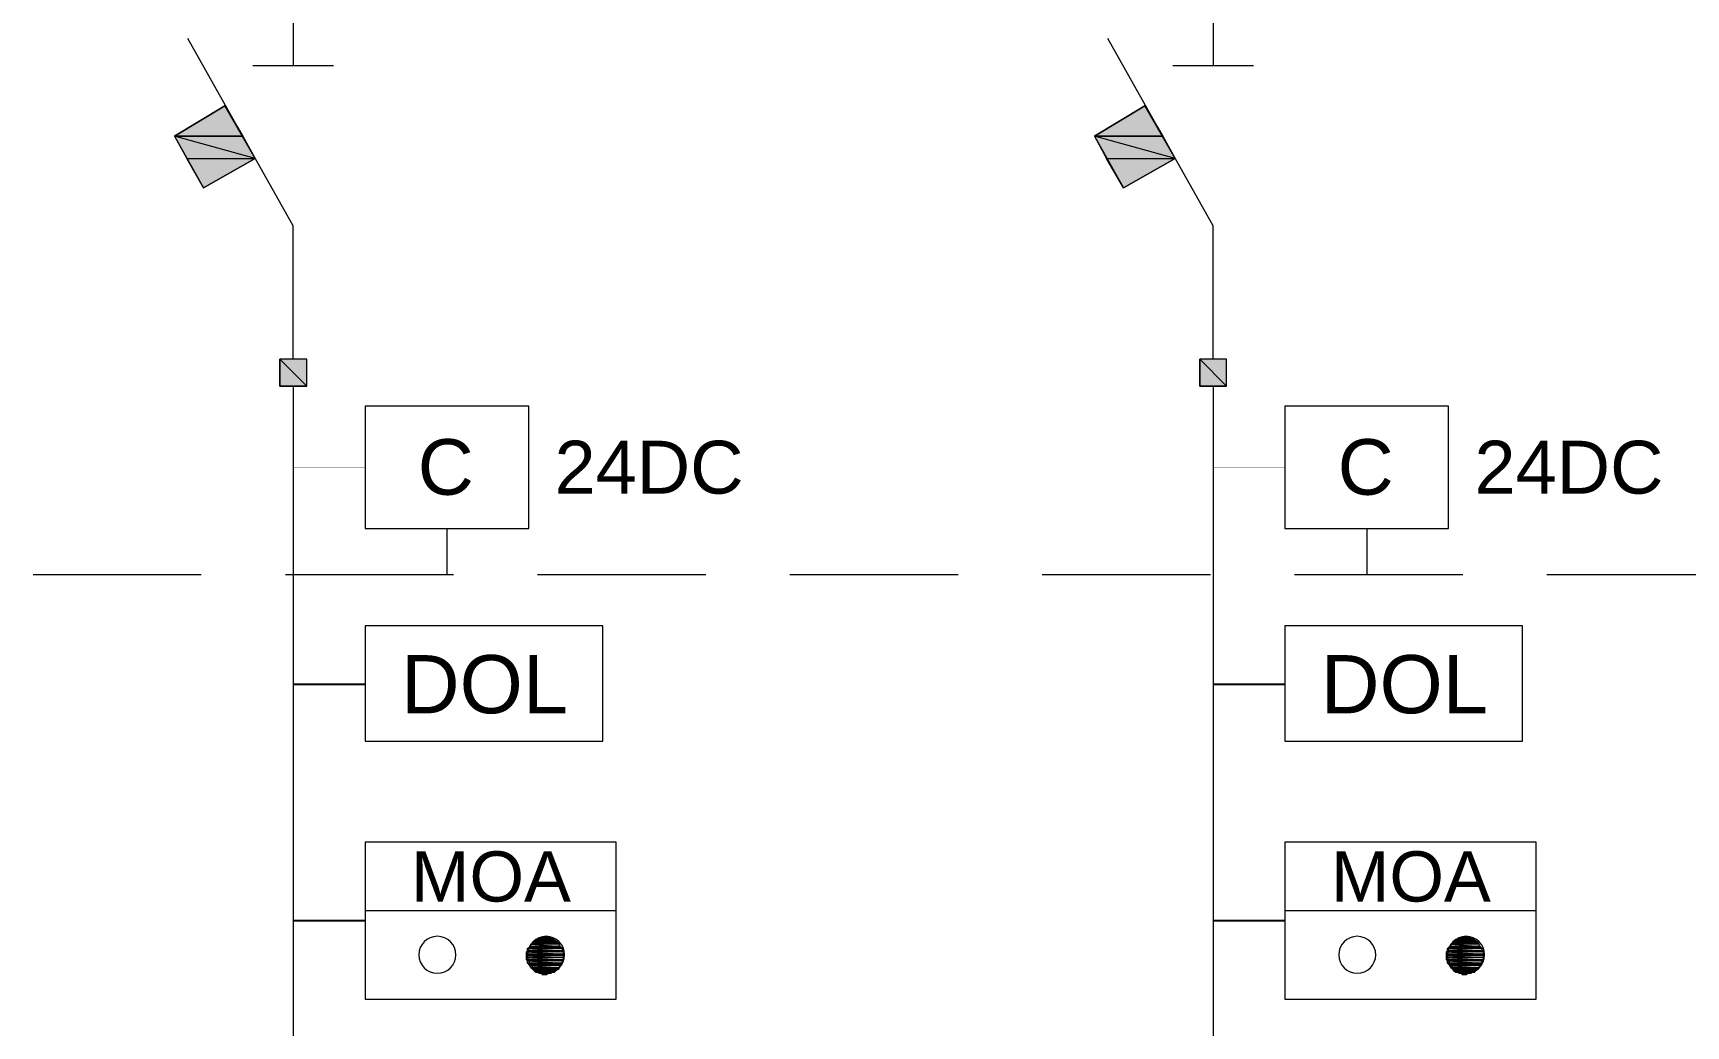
# Model space of a CAD drawing. Header units: millimetres. Extents: x -33055 to 42243, y -56860 to 24450.
# Drawn here: x -19522 to -13282, y 8545 to 12296 of the extents above; entities that cross this region are included whole.
import ezdxf

# ---------------------------------------------------------------- set-up
doc = ezdxf.new("R2010")
doc.units = ezdxf.units.MM
for name, color, linetype in [('E-CTRL', 7, 'Continuous'), ('E-LEADER', 7, 'Continuous'), ('E-SLD', 7, 'Continuous'), ('E-TEXT', 7, 'Continuous')]:
    doc.layers.add(name, color=color, linetype=linetype)
doc.styles.add('ARIAL', font='arial.ttf')

msp = doc.modelspace()

# ---------------------------------------------------------------- hatches: boundary and pattern name
at = {"layer": 'E-SLD'}
h = msp.add_hatch(color=7, dxfattribs=at)
h.dxf.hatch_style = 1
h.paths.add_polyline_path([(-18797.8, 12020.6), (-18730.1, 11906.3), (-18988.3, 11906.3), (-18797.8, 12020.6)])
h = msp.add_hatch(color=7, dxfattribs=at)
h.dxf.hatch_style = 1
h.paths.add_polyline_path([(-15324.7, 12020.6), (-15257, 11906.3), (-15515.2, 11906.3), (-15324.7, 12020.6)])
h = msp.add_hatch(color=7, dxfattribs=at)
h.dxf.hatch_style = 1
h.paths.add_polyline_path([(-18988.3, 11906.3), (-18941.8, 11821.7), (-18683.5, 11821.7), (-18988.3, 11906.3)])
h.paths.add_polyline_path([(-18941.8, 11821.7), (-18683.5, 11821.7), (-18878.3, 11711.6), (-18941.8, 11821.7)])
h = msp.add_hatch(color=7, dxfattribs=at)
h.dxf.hatch_style = 1
h.paths.add_polyline_path([(-18988.3, 11906.3), (-18730.1, 11906.3), (-18683.5, 11821.7), (-18988.3, 11906.3)])
h = msp.add_hatch(color=7, dxfattribs=at)
h.dxf.hatch_style = 1
h.paths.add_polyline_path([(-15515.2, 11906.3), (-15468.7, 11821.7), (-15210.4, 11821.7), (-15515.2, 11906.3)])
h.paths.add_polyline_path([(-15468.7, 11821.7), (-15210.4, 11821.7), (-15405.2, 11711.6), (-15468.7, 11821.7)])
h = msp.add_hatch(color=7, dxfattribs=at)
h.dxf.hatch_style = 1
h.paths.add_polyline_path([(-15515.2, 11906.3), (-15257, 11906.3), (-15210.4, 11821.7), (-15515.2, 11906.3)])
h = msp.add_hatch(color=7, dxfattribs=at)
h.dxf.hatch_style = 1
h.paths.add_polyline_path([(-18488.8, 11063.9), (-18590.4, 11063.9), (-18488.8, 10962.3), (-18488.8, 11063.9)])
h.paths.add_polyline_path([(-18590.4, 11063.9), (-18488.8, 10962.3), (-18590.4, 10962.3), (-18590.4, 11063.9)])
h = msp.add_hatch(color=7, dxfattribs=at)
h.dxf.hatch_style = 1
h.paths.add_polyline_path([(-15015.7, 11063.9), (-15117.3, 11063.9), (-15015.7, 10962.3), (-15015.7, 11063.9)])
h.paths.add_polyline_path([(-15117.3, 11063.9), (-15015.7, 10962.3), (-15117.3, 10962.3), (-15117.3, 11063.9)])
h = msp.add_hatch(color=7, dxfattribs=at)
h.dxf.hatch_style = 1
h.paths.add_polyline_path([(-17544.8, 8862.6), (-17633.7, 8862.6), (-17536.3, 8858.3), (-17544.8, 8862.6)])
h.paths.add_polyline_path([(-17633.7, 8862.6), (-17536.3, 8858.3), (-17637.9, 8858.3), (-17633.7, 8862.6)])
h = msp.add_hatch(color=7, dxfattribs=at)
h.dxf.hatch_style = 1
h.paths.add_polyline_path([(-17549, 8866.8), (-17629.4, 8866.8), (-17544.8, 8862.6), (-17549, 8866.8)])
h.paths.add_polyline_path([(-17629.4, 8866.8), (-17544.8, 8862.6), (-17633.7, 8862.6), (-17629.4, 8866.8)])
h = msp.add_hatch(color=7, dxfattribs=at)
h.dxf.hatch_style = 1
h.paths.add_polyline_path([(-17553.2, 8871), (-17625.2, 8871), (-17549, 8866.8), (-17553.2, 8871)])
h.paths.add_polyline_path([(-17625.2, 8871), (-17549, 8866.8), (-17629.4, 8866.8), (-17625.2, 8871)])
h = msp.add_hatch(color=7, dxfattribs=at)
h.dxf.hatch_style = 1
h.paths.add_polyline_path([(-17561.7, 8875.3), (-17616.7, 8875.3), (-17553.2, 8871), (-17561.7, 8875.3)])
h.paths.add_polyline_path([(-17616.7, 8875.3), (-17553.2, 8871), (-17625.2, 8871), (-17616.7, 8875.3)])
h = msp.add_hatch(color=7, dxfattribs=at)
h.dxf.hatch_style = 1
h.paths.add_polyline_path([(-17565.9, 8875.3), (-17612.5, 8875.3), (-17561.7, 8875.3), (-17565.9, 8875.3)])
h.paths.add_polyline_path([(-17612.5, 8875.3), (-17561.7, 8875.3), (-17616.7, 8875.3), (-17612.5, 8875.3)])
h = msp.add_hatch(color=7, dxfattribs=at)
h.dxf.hatch_style = 1
h.paths.add_polyline_path([(-17574.4, 8879.5), (-17604, 8879.5), (-17565.9, 8875.3), (-17574.4, 8879.5)])
h.paths.add_polyline_path([(-17604, 8879.5), (-17565.9, 8875.3), (-17612.5, 8875.3), (-17604, 8879.5)])
h = msp.add_hatch(color=7, dxfattribs=at)
h.dxf.hatch_style = 1
h.paths.add_polyline_path([(-17582.9, 8879.5), (-17599.8, 8879.5), (-17574.4, 8879.5), (-17582.9, 8879.5)])
h.paths.add_polyline_path([(-17599.8, 8879.5), (-17574.4, 8879.5), (-17604, 8879.5), (-17599.8, 8879.5)])
h = msp.add_hatch(color=7, dxfattribs=at)
h.dxf.hatch_style = 1
h.paths.add_polyline_path([(-17587.1, 8879.5), (-17582.9, 8879.5), (-17599.8, 8879.5), (-17587.1, 8879.5)])
h = msp.add_hatch(color=7, dxfattribs=at)
h.dxf.hatch_style = 1
h.paths.add_polyline_path([(-14071.7, 8862.6), (-14160.6, 8862.6), (-14063.2, 8858.3), (-14071.7, 8862.6)])
h.paths.add_polyline_path([(-14160.6, 8862.6), (-14063.2, 8858.3), (-14164.8, 8858.3), (-14160.6, 8862.6)])
h = msp.add_hatch(color=7, dxfattribs=at)
h.dxf.hatch_style = 1
h.paths.add_polyline_path([(-14075.9, 8866.8), (-14156.3, 8866.8), (-14071.7, 8862.6), (-14075.9, 8866.8)])
h.paths.add_polyline_path([(-14156.3, 8866.8), (-14071.7, 8862.6), (-14160.6, 8862.6), (-14156.3, 8866.8)])
h = msp.add_hatch(color=7, dxfattribs=at)
h.dxf.hatch_style = 1
h.paths.add_polyline_path([(-14080.1, 8871), (-14152.1, 8871), (-14075.9, 8866.8), (-14080.1, 8871)])
h.paths.add_polyline_path([(-14152.1, 8871), (-14075.9, 8866.8), (-14156.3, 8866.8), (-14152.1, 8871)])
h = msp.add_hatch(color=7, dxfattribs=at)
h.dxf.hatch_style = 1
h.paths.add_polyline_path([(-14088.6, 8875.3), (-14143.6, 8875.3), (-14080.1, 8871), (-14088.6, 8875.3)])
h.paths.add_polyline_path([(-14143.6, 8875.3), (-14080.1, 8871), (-14152.1, 8871), (-14143.6, 8875.3)])
h = msp.add_hatch(color=7, dxfattribs=at)
h.dxf.hatch_style = 1
h.paths.add_polyline_path([(-14092.8, 8875.3), (-14139.4, 8875.3), (-14088.6, 8875.3), (-14092.8, 8875.3)])
h.paths.add_polyline_path([(-14139.4, 8875.3), (-14088.6, 8875.3), (-14143.6, 8875.3), (-14139.4, 8875.3)])
h = msp.add_hatch(color=7, dxfattribs=at)
h.dxf.hatch_style = 1
h.paths.add_polyline_path([(-14101.3, 8879.5), (-14130.9, 8879.5), (-14092.8, 8875.3), (-14101.3, 8879.5)])
h.paths.add_polyline_path([(-14130.9, 8879.5), (-14092.8, 8875.3), (-14139.4, 8875.3), (-14130.9, 8879.5)])
h = msp.add_hatch(color=7, dxfattribs=at)
h.dxf.hatch_style = 1
h.paths.add_polyline_path([(-14109.8, 8879.5), (-14126.7, 8879.5), (-14101.3, 8879.5), (-14109.8, 8879.5)])
h.paths.add_polyline_path([(-14126.7, 8879.5), (-14101.3, 8879.5), (-14130.9, 8879.5), (-14126.7, 8879.5)])
h = msp.add_hatch(color=7, dxfattribs=at)
h.dxf.hatch_style = 1
h.paths.add_polyline_path([(-14114, 8879.5), (-14109.8, 8879.5), (-14126.7, 8879.5), (-14114, 8879.5)])
h = msp.add_hatch(color=7, dxfattribs=at)
h.dxf.hatch_style = 1
h.paths.add_polyline_path([(-17523.6, 8828.7), (-17654.8, 8828.7), (-17519.4, 8824.5), (-17523.6, 8828.7)])
h.paths.add_polyline_path([(-17654.8, 8828.7), (-17519.4, 8824.5), (-17659.1, 8824.5), (-17654.8, 8828.7)])
h = msp.add_hatch(color=7, dxfattribs=at)
h.dxf.hatch_style = 1
h.paths.add_polyline_path([(-17519.4, 8824.5), (-17659.1, 8824.5), (-17519.4, 8816), (-17519.4, 8824.5)])
h.paths.add_polyline_path([(-17659.1, 8824.5), (-17519.4, 8816), (-17659.1, 8816), (-17659.1, 8824.5)])
h = msp.add_hatch(color=7, dxfattribs=at)
h.dxf.hatch_style = 1
h.paths.add_polyline_path([(-17519.4, 8816), (-17659.1, 8816), (-17519.4, 8811.8), (-17519.4, 8816)])
h.paths.add_polyline_path([(-17659.1, 8816), (-17519.4, 8811.8), (-17659.1, 8811.8), (-17659.1, 8816)])
h = msp.add_hatch(color=7, dxfattribs=at)
h.dxf.hatch_style = 1
h.paths.add_polyline_path([(-17519.4, 8811.8), (-17659.1, 8811.8), (-17519.4, 8803.3), (-17519.4, 8811.8)])
h.paths.add_polyline_path([(-17659.1, 8811.8), (-17519.4, 8803.3), (-17659.1, 8803.3), (-17659.1, 8811.8)])
h = msp.add_hatch(color=7, dxfattribs=at)
h.dxf.hatch_style = 1
h.paths.add_polyline_path([(-17519.4, 8803.3), (-17659.1, 8803.3), (-17519.4, 8794.8), (-17519.4, 8803.3)])
h.paths.add_polyline_path([(-17659.1, 8803.3), (-17519.4, 8794.8), (-17659.1, 8794.8), (-17659.1, 8803.3)])
h = msp.add_hatch(color=7, dxfattribs=at)
h.dxf.hatch_style = 1
h.paths.add_polyline_path([(-17527.8, 8841.4), (-17650.6, 8841.4), (-17523.6, 8837.2), (-17527.8, 8841.4)])
h.paths.add_polyline_path([(-17650.6, 8841.4), (-17523.6, 8837.2), (-17654.8, 8837.2), (-17650.6, 8841.4)])
h = msp.add_hatch(color=7, dxfattribs=at)
h.dxf.hatch_style = 1
h.paths.add_polyline_path([(-17523.6, 8837.2), (-17654.8, 8837.2), (-17523.6, 8828.7), (-17523.6, 8837.2)])
h.paths.add_polyline_path([(-17654.8, 8837.2), (-17523.6, 8828.7), (-17654.8, 8828.7), (-17654.8, 8837.2)])
h = msp.add_hatch(color=7, dxfattribs=at)
h.dxf.hatch_style = 1
h.paths.add_polyline_path([(-17532.1, 8845.6), (-17646.4, 8845.6), (-17527.8, 8841.4), (-17532.1, 8845.6)])
h.paths.add_polyline_path([(-17646.4, 8845.6), (-17527.8, 8841.4), (-17650.6, 8841.4), (-17646.4, 8845.6)])
h = msp.add_hatch(color=7, dxfattribs=at)
h.dxf.hatch_style = 1
h.paths.add_polyline_path([(-17536.3, 8854.1), (-17642.1, 8854.1), (-17532.1, 8845.6), (-17536.3, 8854.1)])
h.paths.add_polyline_path([(-17642.1, 8854.1), (-17532.1, 8845.6), (-17646.4, 8845.6), (-17642.1, 8854.1)])
h = msp.add_hatch(color=7, dxfattribs=at)
h.dxf.hatch_style = 1
h.paths.add_polyline_path([(-17536.3, 8858.3), (-17637.9, 8858.3), (-17536.3, 8854.1), (-17536.3, 8858.3)])
h.paths.add_polyline_path([(-17637.9, 8858.3), (-17536.3, 8854.1), (-17642.1, 8854.1), (-17637.9, 8858.3)])
h = msp.add_hatch(color=7, dxfattribs=at)
h.dxf.hatch_style = 1
h.paths.add_polyline_path([(-14050.5, 8828.7), (-14181.7, 8828.7), (-14046.3, 8824.5), (-14050.5, 8828.7)])
h.paths.add_polyline_path([(-14181.7, 8828.7), (-14046.3, 8824.5), (-14186, 8824.5), (-14181.7, 8828.7)])
h = msp.add_hatch(color=7, dxfattribs=at)
h.dxf.hatch_style = 1
h.paths.add_polyline_path([(-14046.3, 8824.5), (-14186, 8824.5), (-14046.3, 8816), (-14046.3, 8824.5)])
h.paths.add_polyline_path([(-14186, 8824.5), (-14046.3, 8816), (-14186, 8816), (-14186, 8824.5)])
h = msp.add_hatch(color=7, dxfattribs=at)
h.dxf.hatch_style = 1
h.paths.add_polyline_path([(-14046.3, 8816), (-14186, 8816), (-14046.3, 8811.8), (-14046.3, 8816)])
h.paths.add_polyline_path([(-14186, 8816), (-14046.3, 8811.8), (-14186, 8811.8), (-14186, 8816)])
h = msp.add_hatch(color=7, dxfattribs=at)
h.dxf.hatch_style = 1
h.paths.add_polyline_path([(-14046.3, 8811.8), (-14186, 8811.8), (-14046.3, 8803.3), (-14046.3, 8811.8)])
h.paths.add_polyline_path([(-14186, 8811.8), (-14046.3, 8803.3), (-14186, 8803.3), (-14186, 8811.8)])
h = msp.add_hatch(color=7, dxfattribs=at)
h.dxf.hatch_style = 1
h.paths.add_polyline_path([(-14046.3, 8803.3), (-14186, 8803.3), (-14046.3, 8794.8), (-14046.3, 8803.3)])
h.paths.add_polyline_path([(-14186, 8803.3), (-14046.3, 8794.8), (-14186, 8794.8), (-14186, 8803.3)])
h = msp.add_hatch(color=7, dxfattribs=at)
h.dxf.hatch_style = 1
h.paths.add_polyline_path([(-14054.7, 8841.4), (-14177.5, 8841.4), (-14050.5, 8837.2), (-14054.7, 8841.4)])
h.paths.add_polyline_path([(-14177.5, 8841.4), (-14050.5, 8837.2), (-14181.7, 8837.2), (-14177.5, 8841.4)])
h = msp.add_hatch(color=7, dxfattribs=at)
h.dxf.hatch_style = 1
h.paths.add_polyline_path([(-14050.5, 8837.2), (-14181.7, 8837.2), (-14050.5, 8828.7), (-14050.5, 8837.2)])
h.paths.add_polyline_path([(-14181.7, 8837.2), (-14050.5, 8828.7), (-14181.7, 8828.7), (-14181.7, 8837.2)])
h = msp.add_hatch(color=7, dxfattribs=at)
h.dxf.hatch_style = 1
h.paths.add_polyline_path([(-14059, 8845.6), (-14173.3, 8845.6), (-14054.7, 8841.4), (-14059, 8845.6)])
h.paths.add_polyline_path([(-14173.3, 8845.6), (-14054.7, 8841.4), (-14177.5, 8841.4), (-14173.3, 8845.6)])
h = msp.add_hatch(color=7, dxfattribs=at)
h.dxf.hatch_style = 1
h.paths.add_polyline_path([(-14063.2, 8854.1), (-14169, 8854.1), (-14059, 8845.6), (-14063.2, 8854.1)])
h.paths.add_polyline_path([(-14169, 8854.1), (-14059, 8845.6), (-14173.3, 8845.6), (-14169, 8854.1)])
h = msp.add_hatch(color=7, dxfattribs=at)
h.dxf.hatch_style = 1
h.paths.add_polyline_path([(-14063.2, 8858.3), (-14164.8, 8858.3), (-14063.2, 8854.1), (-14063.2, 8858.3)])
h.paths.add_polyline_path([(-14164.8, 8858.3), (-14063.2, 8854.1), (-14169, 8854.1), (-14164.8, 8858.3)])
h = msp.add_hatch(color=7, dxfattribs=at)
h.dxf.hatch_style = 1
h.paths.add_polyline_path([(-17519.4, 8794.8), (-17659.1, 8794.8), (-17523.6, 8790.6), (-17519.4, 8794.8)])
h.paths.add_polyline_path([(-17659.1, 8794.8), (-17523.6, 8790.6), (-17654.8, 8790.6), (-17659.1, 8794.8)])
h = msp.add_hatch(color=7, dxfattribs=at)
h.dxf.hatch_style = 1
h.paths.add_polyline_path([(-17523.6, 8790.6), (-17654.8, 8790.6), (-17523.6, 8782.1), (-17523.6, 8790.6)])
h.paths.add_polyline_path([(-17654.8, 8790.6), (-17523.6, 8782.1), (-17654.8, 8782.1), (-17654.8, 8790.6)])
h = msp.add_hatch(color=7, dxfattribs=at)
h.dxf.hatch_style = 1
h.paths.add_polyline_path([(-17523.6, 8782.1), (-17654.8, 8782.1), (-17527.8, 8777.9), (-17523.6, 8782.1)])
h.paths.add_polyline_path([(-17654.8, 8782.1), (-17527.8, 8777.9), (-17650.6, 8777.9), (-17654.8, 8782.1)])
h = msp.add_hatch(color=7, dxfattribs=at)
h.dxf.hatch_style = 1
h.paths.add_polyline_path([(-17527.8, 8777.9), (-17650.6, 8777.9), (-17532.1, 8773.7), (-17527.8, 8777.9)])
h.paths.add_polyline_path([(-17650.6, 8777.9), (-17532.1, 8773.7), (-17646.4, 8773.7), (-17650.6, 8777.9)])
h = msp.add_hatch(color=7, dxfattribs=at)
h.dxf.hatch_style = 1
h.paths.add_polyline_path([(-17532.1, 8773.7), (-17646.4, 8773.7), (-17536.3, 8765.2), (-17532.1, 8773.7)])
h.paths.add_polyline_path([(-17646.4, 8773.7), (-17536.3, 8765.2), (-17642.1, 8765.2), (-17646.4, 8773.7)])
h = msp.add_hatch(color=7, dxfattribs=at)
h.dxf.hatch_style = 1
h.paths.add_polyline_path([(-17536.3, 8765.2), (-17642.1, 8765.2), (-17536.3, 8761), (-17536.3, 8765.2)])
h.paths.add_polyline_path([(-17642.1, 8765.2), (-17536.3, 8761), (-17637.9, 8761), (-17642.1, 8765.2)])
h = msp.add_hatch(color=7, dxfattribs=at)
h.dxf.hatch_style = 1
h.paths.add_polyline_path([(-17536.3, 8761), (-17637.9, 8761), (-17544.8, 8756.7), (-17536.3, 8761)])
h.paths.add_polyline_path([(-17637.9, 8761), (-17544.8, 8756.7), (-17633.7, 8756.7), (-17637.9, 8761)])
h = msp.add_hatch(color=7, dxfattribs=at)
h.dxf.hatch_style = 1
h.paths.add_polyline_path([(-17544.8, 8756.7), (-17633.7, 8756.7), (-17549, 8752.5), (-17544.8, 8756.7)])
h.paths.add_polyline_path([(-17633.7, 8756.7), (-17549, 8752.5), (-17629.4, 8752.5), (-17633.7, 8756.7)])
h = msp.add_hatch(color=7, dxfattribs=at)
h.dxf.hatch_style = 1
h.paths.add_polyline_path([(-17549, 8752.5), (-17629.4, 8752.5), (-17553.2, 8748.3), (-17549, 8752.5)])
h.paths.add_polyline_path([(-17629.4, 8752.5), (-17553.2, 8748.3), (-17625.2, 8748.3), (-17629.4, 8752.5)])
h = msp.add_hatch(color=7, dxfattribs=at)
h.dxf.hatch_style = 1
h.paths.add_polyline_path([(-17553.2, 8748.3), (-17625.2, 8748.3), (-17561.7, 8748.3), (-17553.2, 8748.3)])
h.paths.add_polyline_path([(-17625.2, 8748.3), (-17561.7, 8748.3), (-17616.7, 8748.3), (-17625.2, 8748.3)])
h = msp.add_hatch(color=7, dxfattribs=at)
h.dxf.hatch_style = 1
h.paths.add_polyline_path([(-17561.7, 8748.3), (-17616.7, 8748.3), (-17565.9, 8744), (-17561.7, 8748.3)])
h.paths.add_polyline_path([(-17616.7, 8748.3), (-17565.9, 8744), (-17612.5, 8744), (-17616.7, 8748.3)])
h = msp.add_hatch(color=7, dxfattribs=at)
h.dxf.hatch_style = 1
h.paths.add_polyline_path([(-17565.9, 8744), (-17612.5, 8744), (-17574.4, 8744), (-17565.9, 8744)])
h.paths.add_polyline_path([(-17612.5, 8744), (-17574.4, 8744), (-17604, 8744), (-17612.5, 8744)])
h = msp.add_hatch(color=7, dxfattribs=at)
h.dxf.hatch_style = 1
h.paths.add_polyline_path([(-17604, 8744), (-17599.8, 8739.8), (-17582.9, 8739.8), (-17604, 8744)])
h.paths.add_polyline_path([(-17599.8, 8739.8), (-17582.9, 8739.8), (-17587.1, 8739.8), (-17599.8, 8739.8)])
h = msp.add_hatch(color=7, dxfattribs=at)
h.dxf.hatch_style = 1
h.paths.add_polyline_path([(-17604, 8744), (-17574.4, 8744), (-17582.9, 8739.8), (-17604, 8744)])
h = msp.add_hatch(color=7, dxfattribs=at)
h.dxf.hatch_style = 1
h.paths.add_polyline_path([(-14046.3, 8794.8), (-14186, 8794.8), (-14050.5, 8790.6), (-14046.3, 8794.8)])
h.paths.add_polyline_path([(-14186, 8794.8), (-14050.5, 8790.6), (-14181.7, 8790.6), (-14186, 8794.8)])
h = msp.add_hatch(color=7, dxfattribs=at)
h.dxf.hatch_style = 1
h.paths.add_polyline_path([(-14050.5, 8790.6), (-14181.7, 8790.6), (-14050.5, 8782.1), (-14050.5, 8790.6)])
h.paths.add_polyline_path([(-14181.7, 8790.6), (-14050.5, 8782.1), (-14181.7, 8782.1), (-14181.7, 8790.6)])
h = msp.add_hatch(color=7, dxfattribs=at)
h.dxf.hatch_style = 1
h.paths.add_polyline_path([(-14050.5, 8782.1), (-14181.7, 8782.1), (-14054.7, 8777.9), (-14050.5, 8782.1)])
h.paths.add_polyline_path([(-14181.7, 8782.1), (-14054.7, 8777.9), (-14177.5, 8777.9), (-14181.7, 8782.1)])
h = msp.add_hatch(color=7, dxfattribs=at)
h.dxf.hatch_style = 1
h.paths.add_polyline_path([(-14054.7, 8777.9), (-14177.5, 8777.9), (-14059, 8773.7), (-14054.7, 8777.9)])
h.paths.add_polyline_path([(-14177.5, 8777.9), (-14059, 8773.7), (-14173.3, 8773.7), (-14177.5, 8777.9)])
h = msp.add_hatch(color=7, dxfattribs=at)
h.dxf.hatch_style = 1
h.paths.add_polyline_path([(-14059, 8773.7), (-14173.3, 8773.7), (-14063.2, 8765.2), (-14059, 8773.7)])
h.paths.add_polyline_path([(-14173.3, 8773.7), (-14063.2, 8765.2), (-14169, 8765.2), (-14173.3, 8773.7)])
h = msp.add_hatch(color=7, dxfattribs=at)
h.dxf.hatch_style = 1
h.paths.add_polyline_path([(-14063.2, 8765.2), (-14169, 8765.2), (-14063.2, 8761), (-14063.2, 8765.2)])
h.paths.add_polyline_path([(-14169, 8765.2), (-14063.2, 8761), (-14164.8, 8761), (-14169, 8765.2)])
h = msp.add_hatch(color=7, dxfattribs=at)
h.dxf.hatch_style = 1
h.paths.add_polyline_path([(-14063.2, 8761), (-14164.8, 8761), (-14071.7, 8756.7), (-14063.2, 8761)])
h.paths.add_polyline_path([(-14164.8, 8761), (-14071.7, 8756.7), (-14160.6, 8756.7), (-14164.8, 8761)])
h = msp.add_hatch(color=7, dxfattribs=at)
h.dxf.hatch_style = 1
h.paths.add_polyline_path([(-14071.7, 8756.7), (-14160.6, 8756.7), (-14075.9, 8752.5), (-14071.7, 8756.7)])
h.paths.add_polyline_path([(-14160.6, 8756.7), (-14075.9, 8752.5), (-14156.3, 8752.5), (-14160.6, 8756.7)])
h = msp.add_hatch(color=7, dxfattribs=at)
h.dxf.hatch_style = 1
h.paths.add_polyline_path([(-14075.9, 8752.5), (-14156.3, 8752.5), (-14080.1, 8748.3), (-14075.9, 8752.5)])
h.paths.add_polyline_path([(-14156.3, 8752.5), (-14080.1, 8748.3), (-14152.1, 8748.3), (-14156.3, 8752.5)])
h = msp.add_hatch(color=7, dxfattribs=at)
h.dxf.hatch_style = 1
h.paths.add_polyline_path([(-14080.1, 8748.3), (-14152.1, 8748.3), (-14088.6, 8748.3), (-14080.1, 8748.3)])
h.paths.add_polyline_path([(-14152.1, 8748.3), (-14088.6, 8748.3), (-14143.6, 8748.3), (-14152.1, 8748.3)])
h = msp.add_hatch(color=7, dxfattribs=at)
h.dxf.hatch_style = 1
h.paths.add_polyline_path([(-14088.6, 8748.3), (-14143.6, 8748.3), (-14092.8, 8744), (-14088.6, 8748.3)])
h.paths.add_polyline_path([(-14143.6, 8748.3), (-14092.8, 8744), (-14139.4, 8744), (-14143.6, 8748.3)])
h = msp.add_hatch(color=7, dxfattribs=at)
h.dxf.hatch_style = 1
h.paths.add_polyline_path([(-14092.8, 8744), (-14139.4, 8744), (-14101.3, 8744), (-14092.8, 8744)])
h.paths.add_polyline_path([(-14139.4, 8744), (-14101.3, 8744), (-14130.9, 8744), (-14139.4, 8744)])
h = msp.add_hatch(color=7, dxfattribs=at)
h.dxf.hatch_style = 1
h.paths.add_polyline_path([(-14130.9, 8744), (-14126.7, 8739.8), (-14109.8, 8739.8), (-14130.9, 8744)])
h.paths.add_polyline_path([(-14126.7, 8739.8), (-14109.8, 8739.8), (-14114, 8739.8), (-14126.7, 8739.8)])
h = msp.add_hatch(color=7, dxfattribs=at)
h.dxf.hatch_style = 1
h.paths.add_polyline_path([(-14130.9, 8744), (-14101.3, 8744), (-14109.8, 8739.8), (-14130.9, 8744)])

# ---------------------------------------------------------------- linework, layer by layer
at = {"layer": 'E-CTRL', "color": 7, "lineweight": 0}
for p, q in [((-19522, 10250), (-18887, 10250)), ((-18569.5, 10250), (-17934.5, 10250)), ((-17617, 10250), (-16982, 10250)), ((-16664.5, 10250), (-16029.5, 10250)), ((-15712, 10250), (-15077, 10250)), ((-14759.5, 10250), (-14124.5, 10250)), ((-13807, 10250), (-13172, 10250))]:
    msp.add_line(p, q, dxfattribs=at)
at = {"layer": 'E-LEADER', "color": 253, "lineweight": 25, "true_color": 0x999999}
for p, q in [((-18539.6, 9836.2), (-18268.7, 9836.2)), ((-15066.5, 9836.2), (-14795.6, 9836.2)), ((-18539.6, 8943), (-18268.7, 8943)), ((-15066.5, 8943), (-14795.6, 8943))]:
    msp.add_line(p, q, dxfattribs=at)
at = {"layer": 'E-SLD', "color": 7, "lineweight": 0}
for p, q in [((-18539.6, 14873.9), (-18539.6, 12173)), ((-15066.5, 14873.9), (-15066.5, 12173)), ((-18692, 12173), (-18387.2, 12173)), ((-15218.9, 12173), (-14914.1, 12173)), ((-18539.6, 10962.3), (-18539.6, 8214.9)), ((-15066.5, 10962.3), (-15066.5, 8214.9)), ((-17959.6, 10424.7), (-17959.6, 10251.1)), ((-14486.5, 10424.7), (-14486.5, 10251.1)), ((-18268.7, 8981.1), (-17320.4, 8981.1)), ((-14795.6, 8981.1), (-13847.3, 8981.1))]:
    msp.add_line(p, q, dxfattribs=at)
for points in [[(-18539.6, 11063.9), (-18539.6, 11567.7), (-18937.5, 12274.6)], [(-15066.5, 11063.9), (-15066.5, 11567.7), (-15464.4, 12274.6)], [(-18878.3, 11711.6), (-18683.5, 11821.7), (-18797.8, 12020.6), (-18988.3, 11906.3), (-18878.3, 11711.6)], [(-18797.8, 12020.6), (-18730.1, 11906.3), (-18988.3, 11906.3), (-18797.8, 12020.6)], [(-15405.2, 11711.6), (-15210.4, 11821.7), (-15324.7, 12020.6), (-15515.2, 11906.3), (-15405.2, 11711.6)], [(-15324.7, 12020.6), (-15257, 11906.3), (-15515.2, 11906.3), (-15324.7, 12020.6)], [(-18988.3, 11906.3), (-18941.8, 11821.7), (-18683.5, 11821.7), (-18988.3, 11906.3)], [(-18988.3, 11906.3), (-18730.1, 11906.3), (-18683.5, 11821.7), (-18988.3, 11906.3)], [(-15515.2, 11906.3), (-15468.7, 11821.7), (-15210.4, 11821.7), (-15515.2, 11906.3)], [(-15515.2, 11906.3), (-15257, 11906.3), (-15210.4, 11821.7), (-15515.2, 11906.3)], [(-18941.8, 11821.7), (-18683.5, 11821.7), (-18878.3, 11711.6), (-18941.8, 11821.7)], [(-15468.7, 11821.7), (-15210.4, 11821.7), (-15405.2, 11711.6), (-15468.7, 11821.7)], [(-18590.4, 11063.9), (-18590.4, 10962.3), (-18488.8, 10962.3), (-18488.8, 11063.9), (-18590.4, 11063.9)], [(-18488.8, 11063.9), (-18590.4, 11063.9), (-18488.8, 10962.3), (-18488.8, 11063.9)], [(-18590.4, 11063.9), (-18488.8, 10962.3), (-18590.4, 10962.3), (-18590.4, 11063.9)], [(-15117.3, 11063.9), (-15117.3, 10962.3), (-15015.7, 10962.3), (-15015.7, 11063.9), (-15117.3, 11063.9)], [(-15015.7, 11063.9), (-15117.3, 11063.9), (-15015.7, 10962.3), (-15015.7, 11063.9)], [(-15117.3, 11063.9), (-15015.7, 10962.3), (-15117.3, 10962.3), (-15117.3, 11063.9)], [(-18268.7, 10886.1), (-18268.7, 10424.7), (-17650.6, 10424.7), (-17650.6, 10886.1), (-18268.7, 10886.1)], [(-14795.6, 10886.1), (-14795.6, 10424.7), (-14177.5, 10424.7), (-14177.5, 10886.1), (-14795.6, 10886.1)], [(-18268.7, 10056.4), (-18268.7, 9620.3), (-17371.2, 9620.3), (-17371.2, 10056.4), (-18268.7, 10056.4)], [(-14795.6, 10056.4), (-14795.6, 9620.3), (-13898.1, 9620.3), (-13898.1, 10056.4), (-14795.6, 10056.4)], [(-18268.7, 9239.3), (-18268.7, 8646.7), (-17320.4, 8646.7), (-17320.4, 9239.3), (-18268.7, 9239.3)], [(-14795.6, 9239.3), (-14795.6, 8646.7), (-13847.3, 8646.7), (-13847.3, 9239.3), (-14795.6, 9239.3)], [(-17925.8, 8813.9), (-17927.2, 8828), (-17931.3, 8841.1), (-17937.7, 8852.9), (-17946.2, 8863.3), (-17956.6, 8871.8), (-17968.4, 8878.2), (-17981.6, 8882.3), (-17995.6, 8883.7), (-18009.7, 8882.3), (-18022.8, 8878.2), (-18034.7, 8871.8), (-18045, 8863.3), (-18053.5, 8852.9), (-18060, 8841.1), (-18064.1, 8828), (-18065.5, 8813.9), (-18064.1, 8799.8), (-18060, 8786.7), (-18053.5, 8774.8), (-18045, 8764.5), (-18034.7, 8756), (-18022.8, 8749.5), (-18009.7, 8745.5), (-17995.6, 8744), (-17981.6, 8745.5), (-17968.4, 8749.5), (-17956.6, 8756), (-17946.2, 8764.5), (-17937.7, 8774.8), (-17931.3, 8786.7), (-17927.2, 8799.8), (-17925.8, 8813.9)], [(-17515.1, 8813.9), (-17516.6, 8828), (-17520.6, 8841.1), (-17527.1, 8852.9), (-17535.6, 8863.3), (-17545.9, 8871.8), (-17557.8, 8878.2), (-17570.9, 8882.3), (-17585, 8883.7), (-17599.1, 8882.3), (-17612.2, 8878.2), (-17624, 8871.8), (-17634.4, 8863.3), (-17642.9, 8852.9), (-17649.4, 8841.1), (-17653.4, 8828), (-17654.8, 8813.9), (-17653.4, 8799.8), (-17649.4, 8786.7), (-17642.9, 8774.8), (-17634.4, 8764.5), (-17624, 8756), (-17612.2, 8749.5), (-17599.1, 8745.5), (-17585, 8744), (-17570.9, 8745.5), (-17557.8, 8749.5), (-17545.9, 8756), (-17535.6, 8764.5), (-17527.1, 8774.8), (-17520.6, 8786.7), (-17516.6, 8799.8), (-17515.1, 8813.9)], [(-17633.7, 8862.6), (-17536.3, 8858.3), (-17637.9, 8858.3), (-17633.7, 8862.6)], [(-17629.4, 8866.8), (-17544.8, 8862.6), (-17633.7, 8862.6), (-17629.4, 8866.8)], [(-17544.8, 8862.6), (-17633.7, 8862.6), (-17536.3, 8858.3), (-17544.8, 8862.6)], [(-17625.2, 8871), (-17549, 8866.8), (-17629.4, 8866.8), (-17625.2, 8871)], [(-17549, 8866.8), (-17629.4, 8866.8), (-17544.8, 8862.6), (-17549, 8866.8)], [(-17616.7, 8875.3), (-17553.2, 8871), (-17625.2, 8871), (-17616.7, 8875.3)], [(-17553.2, 8871), (-17625.2, 8871), (-17549, 8866.8), (-17553.2, 8871)], [(-17612.5, 8875.3), (-17561.7, 8875.3), (-17616.7, 8875.3), (-17612.5, 8875.3)], [(-17561.7, 8875.3), (-17616.7, 8875.3), (-17553.2, 8871), (-17561.7, 8875.3)], [(-17604, 8879.5), (-17565.9, 8875.3), (-17612.5, 8875.3), (-17604, 8879.5)], [(-17565.9, 8875.3), (-17612.5, 8875.3), (-17561.7, 8875.3), (-17565.9, 8875.3)], [(-17599.8, 8879.5), (-17574.4, 8879.5), (-17604, 8879.5), (-17599.8, 8879.5)], [(-17574.4, 8879.5), (-17604, 8879.5), (-17565.9, 8875.3), (-17574.4, 8879.5)], [(-17587.1, 8879.5), (-17582.9, 8879.5), (-17599.8, 8879.5), (-17587.1, 8879.5)], [(-17582.9, 8879.5), (-17599.8, 8879.5), (-17574.4, 8879.5), (-17582.9, 8879.5)], [(-14452.7, 8813.9), (-14454.1, 8828), (-14458.2, 8841.1), (-14464.6, 8852.9), (-14473.1, 8863.3), (-14483.5, 8871.8), (-14495.3, 8878.2), (-14508.5, 8882.3), (-14522.5, 8883.7), (-14536.6, 8882.3), (-14549.7, 8878.2), (-14561.6, 8871.8), (-14571.9, 8863.3), (-14580.5, 8852.9), (-14586.9, 8841.1), (-14591, 8828), (-14592.4, 8813.9), (-14591, 8799.8), (-14586.9, 8786.7), (-14580.5, 8774.8), (-14571.9, 8764.5), (-14561.6, 8756), (-14549.7, 8749.5), (-14536.6, 8745.5), (-14522.5, 8744), (-14508.5, 8745.5), (-14495.3, 8749.5), (-14483.5, 8756), (-14473.1, 8764.5), (-14464.6, 8774.8), (-14458.2, 8786.7), (-14454.1, 8799.8), (-14452.7, 8813.9)], [(-14042, 8813.9), (-14043.5, 8828), (-14047.5, 8841.1), (-14054, 8852.9), (-14062.5, 8863.3), (-14072.8, 8871.8), (-14084.7, 8878.2), (-14097.8, 8882.3), (-14111.9, 8883.7), (-14126, 8882.3), (-14139.1, 8878.2), (-14151, 8871.8), (-14161.3, 8863.3), (-14169.8, 8852.9), (-14176.3, 8841.1), (-14180.3, 8828), (-14181.7, 8813.9), (-14180.3, 8799.8), (-14176.3, 8786.7), (-14169.8, 8774.8), (-14161.3, 8764.5), (-14151, 8756), (-14139.1, 8749.5), (-14126, 8745.5), (-14111.9, 8744), (-14097.8, 8745.5), (-14084.7, 8749.5), (-14072.8, 8756), (-14062.5, 8764.5), (-14054, 8774.8), (-14047.5, 8786.7), (-14043.5, 8799.8), (-14042, 8813.9)], [(-14160.6, 8862.6), (-14063.2, 8858.3), (-14164.8, 8858.3), (-14160.6, 8862.6)], [(-14156.3, 8866.8), (-14071.7, 8862.6), (-14160.6, 8862.6), (-14156.3, 8866.8)], [(-14071.7, 8862.6), (-14160.6, 8862.6), (-14063.2, 8858.3), (-14071.7, 8862.6)], [(-14152.1, 8871), (-14075.9, 8866.8), (-14156.3, 8866.8), (-14152.1, 8871)], [(-14075.9, 8866.8), (-14156.3, 8866.8), (-14071.7, 8862.6), (-14075.9, 8866.8)], [(-14143.6, 8875.3), (-14080.1, 8871), (-14152.1, 8871), (-14143.6, 8875.3)], [(-14080.1, 8871), (-14152.1, 8871), (-14075.9, 8866.8), (-14080.1, 8871)], [(-14139.4, 8875.3), (-14088.6, 8875.3), (-14143.6, 8875.3), (-14139.4, 8875.3)], [(-14088.6, 8875.3), (-14143.6, 8875.3), (-14080.1, 8871), (-14088.6, 8875.3)], [(-14130.9, 8879.5), (-14092.8, 8875.3), (-14139.4, 8875.3), (-14130.9, 8879.5)], [(-14092.8, 8875.3), (-14139.4, 8875.3), (-14088.6, 8875.3), (-14092.8, 8875.3)], [(-14126.7, 8879.5), (-14101.3, 8879.5), (-14130.9, 8879.5), (-14126.7, 8879.5)], [(-14101.3, 8879.5), (-14130.9, 8879.5), (-14092.8, 8875.3), (-14101.3, 8879.5)], [(-14114, 8879.5), (-14109.8, 8879.5), (-14126.7, 8879.5), (-14114, 8879.5)], [(-14109.8, 8879.5), (-14126.7, 8879.5), (-14101.3, 8879.5), (-14109.8, 8879.5)], [(-17654.8, 8828.7), (-17519.4, 8824.5), (-17659.1, 8824.5), (-17654.8, 8828.7)], [(-17519.4, 8824.5), (-17659.1, 8824.5), (-17519.4, 8816), (-17519.4, 8824.5)], [(-17659.1, 8824.5), (-17519.4, 8816), (-17659.1, 8816), (-17659.1, 8824.5)], [(-17519.4, 8816), (-17659.1, 8816), (-17519.4, 8811.8), (-17519.4, 8816)], [(-17659.1, 8816), (-17519.4, 8811.8), (-17659.1, 8811.8), (-17659.1, 8816)], [(-17519.4, 8811.8), (-17659.1, 8811.8), (-17519.4, 8803.3), (-17519.4, 8811.8)], [(-17659.1, 8811.8), (-17519.4, 8803.3), (-17659.1, 8803.3), (-17659.1, 8811.8)], [(-17519.4, 8803.3), (-17659.1, 8803.3), (-17519.4, 8794.8), (-17519.4, 8803.3)], [(-17659.1, 8803.3), (-17519.4, 8794.8), (-17659.1, 8794.8), (-17659.1, 8803.3)], [(-17650.6, 8841.4), (-17523.6, 8837.2), (-17654.8, 8837.2), (-17650.6, 8841.4)], [(-17523.6, 8837.2), (-17654.8, 8837.2), (-17523.6, 8828.7), (-17523.6, 8837.2)], [(-17654.8, 8837.2), (-17523.6, 8828.7), (-17654.8, 8828.7), (-17654.8, 8837.2)], [(-17523.6, 8828.7), (-17654.8, 8828.7), (-17519.4, 8824.5), (-17523.6, 8828.7)], [(-17646.4, 8845.6), (-17527.8, 8841.4), (-17650.6, 8841.4), (-17646.4, 8845.6)], [(-17527.8, 8841.4), (-17650.6, 8841.4), (-17523.6, 8837.2), (-17527.8, 8841.4)], [(-17642.1, 8854.1), (-17532.1, 8845.6), (-17646.4, 8845.6), (-17642.1, 8854.1)], [(-17532.1, 8845.6), (-17646.4, 8845.6), (-17527.8, 8841.4), (-17532.1, 8845.6)], [(-17637.9, 8858.3), (-17536.3, 8854.1), (-17642.1, 8854.1), (-17637.9, 8858.3)], [(-17536.3, 8854.1), (-17642.1, 8854.1), (-17532.1, 8845.6), (-17536.3, 8854.1)], [(-17536.3, 8858.3), (-17637.9, 8858.3), (-17536.3, 8854.1), (-17536.3, 8858.3)], [(-14181.7, 8828.7), (-14046.3, 8824.5), (-14186, 8824.5), (-14181.7, 8828.7)], [(-14046.3, 8824.5), (-14186, 8824.5), (-14046.3, 8816), (-14046.3, 8824.5)], [(-14186, 8824.5), (-14046.3, 8816), (-14186, 8816), (-14186, 8824.5)], [(-14046.3, 8816), (-14186, 8816), (-14046.3, 8811.8), (-14046.3, 8816)], [(-14186, 8816), (-14046.3, 8811.8), (-14186, 8811.8), (-14186, 8816)], [(-14046.3, 8811.8), (-14186, 8811.8), (-14046.3, 8803.3), (-14046.3, 8811.8)], [(-14186, 8811.8), (-14046.3, 8803.3), (-14186, 8803.3), (-14186, 8811.8)], [(-14046.3, 8803.3), (-14186, 8803.3), (-14046.3, 8794.8), (-14046.3, 8803.3)], [(-14186, 8803.3), (-14046.3, 8794.8), (-14186, 8794.8), (-14186, 8803.3)], [(-14177.5, 8841.4), (-14050.5, 8837.2), (-14181.7, 8837.2), (-14177.5, 8841.4)], [(-14050.5, 8837.2), (-14181.7, 8837.2), (-14050.5, 8828.7), (-14050.5, 8837.2)], [(-14181.7, 8837.2), (-14050.5, 8828.7), (-14181.7, 8828.7), (-14181.7, 8837.2)], [(-14050.5, 8828.7), (-14181.7, 8828.7), (-14046.3, 8824.5), (-14050.5, 8828.7)], [(-14173.3, 8845.6), (-14054.7, 8841.4), (-14177.5, 8841.4), (-14173.3, 8845.6)], [(-14054.7, 8841.4), (-14177.5, 8841.4), (-14050.5, 8837.2), (-14054.7, 8841.4)], [(-14169, 8854.1), (-14059, 8845.6), (-14173.3, 8845.6), (-14169, 8854.1)], [(-14059, 8845.6), (-14173.3, 8845.6), (-14054.7, 8841.4), (-14059, 8845.6)], [(-14164.8, 8858.3), (-14063.2, 8854.1), (-14169, 8854.1), (-14164.8, 8858.3)], [(-14063.2, 8854.1), (-14169, 8854.1), (-14059, 8845.6), (-14063.2, 8854.1)], [(-14063.2, 8858.3), (-14164.8, 8858.3), (-14063.2, 8854.1), (-14063.2, 8858.3)], [(-17519.4, 8794.8), (-17659.1, 8794.8), (-17523.6, 8790.6), (-17519.4, 8794.8)], [(-17659.1, 8794.8), (-17523.6, 8790.6), (-17654.8, 8790.6), (-17659.1, 8794.8)], [(-17523.6, 8790.6), (-17654.8, 8790.6), (-17523.6, 8782.1), (-17523.6, 8790.6)], [(-17654.8, 8790.6), (-17523.6, 8782.1), (-17654.8, 8782.1), (-17654.8, 8790.6)], [(-17523.6, 8782.1), (-17654.8, 8782.1), (-17527.8, 8777.9), (-17523.6, 8782.1)], [(-17654.8, 8782.1), (-17527.8, 8777.9), (-17650.6, 8777.9), (-17654.8, 8782.1)], [(-17527.8, 8777.9), (-17650.6, 8777.9), (-17532.1, 8773.7), (-17527.8, 8777.9)], [(-17650.6, 8777.9), (-17532.1, 8773.7), (-17646.4, 8773.7), (-17650.6, 8777.9)], [(-17532.1, 8773.7), (-17646.4, 8773.7), (-17536.3, 8765.2), (-17532.1, 8773.7)], [(-17646.4, 8773.7), (-17536.3, 8765.2), (-17642.1, 8765.2), (-17646.4, 8773.7)], [(-17536.3, 8765.2), (-17642.1, 8765.2), (-17536.3, 8761), (-17536.3, 8765.2)], [(-17642.1, 8765.2), (-17536.3, 8761), (-17637.9, 8761), (-17642.1, 8765.2)], [(-17536.3, 8761), (-17637.9, 8761), (-17544.8, 8756.7), (-17536.3, 8761)], [(-17637.9, 8761), (-17544.8, 8756.7), (-17633.7, 8756.7), (-17637.9, 8761)], [(-17544.8, 8756.7), (-17633.7, 8756.7), (-17549, 8752.5), (-17544.8, 8756.7)], [(-17633.7, 8756.7), (-17549, 8752.5), (-17629.4, 8752.5), (-17633.7, 8756.7)], [(-17549, 8752.5), (-17629.4, 8752.5), (-17553.2, 8748.3), (-17549, 8752.5)], [(-17629.4, 8752.5), (-17553.2, 8748.3), (-17625.2, 8748.3), (-17629.4, 8752.5)], [(-17553.2, 8748.3), (-17625.2, 8748.3), (-17561.7, 8748.3), (-17553.2, 8748.3)], [(-17625.2, 8748.3), (-17561.7, 8748.3), (-17616.7, 8748.3), (-17625.2, 8748.3)], [(-17561.7, 8748.3), (-17616.7, 8748.3), (-17565.9, 8744), (-17561.7, 8748.3)], [(-17616.7, 8748.3), (-17565.9, 8744), (-17612.5, 8744), (-17616.7, 8748.3)], [(-17565.9, 8744), (-17612.5, 8744), (-17574.4, 8744), (-17565.9, 8744)], [(-17612.5, 8744), (-17574.4, 8744), (-17604, 8744), (-17612.5, 8744)], [(-17604, 8744), (-17599.8, 8739.8), (-17582.9, 8739.8), (-17604, 8744)], [(-17604, 8744), (-17574.4, 8744), (-17582.9, 8739.8), (-17604, 8744)], [(-17599.8, 8739.8), (-17582.9, 8739.8), (-17587.1, 8739.8), (-17599.8, 8739.8)], [(-14046.3, 8794.8), (-14186, 8794.8), (-14050.5, 8790.6), (-14046.3, 8794.8)], [(-14186, 8794.8), (-14050.5, 8790.6), (-14181.7, 8790.6), (-14186, 8794.8)], [(-14050.5, 8790.6), (-14181.7, 8790.6), (-14050.5, 8782.1), (-14050.5, 8790.6)], [(-14181.7, 8790.6), (-14050.5, 8782.1), (-14181.7, 8782.1), (-14181.7, 8790.6)], [(-14050.5, 8782.1), (-14181.7, 8782.1), (-14054.7, 8777.9), (-14050.5, 8782.1)], [(-14181.7, 8782.1), (-14054.7, 8777.9), (-14177.5, 8777.9), (-14181.7, 8782.1)], [(-14054.7, 8777.9), (-14177.5, 8777.9), (-14059, 8773.7), (-14054.7, 8777.9)], [(-14177.5, 8777.9), (-14059, 8773.7), (-14173.3, 8773.7), (-14177.5, 8777.9)], [(-14059, 8773.7), (-14173.3, 8773.7), (-14063.2, 8765.2), (-14059, 8773.7)], [(-14173.3, 8773.7), (-14063.2, 8765.2), (-14169, 8765.2), (-14173.3, 8773.7)], [(-14063.2, 8765.2), (-14169, 8765.2), (-14063.2, 8761), (-14063.2, 8765.2)], [(-14169, 8765.2), (-14063.2, 8761), (-14164.8, 8761), (-14169, 8765.2)], [(-14063.2, 8761), (-14164.8, 8761), (-14071.7, 8756.7), (-14063.2, 8761)], [(-14164.8, 8761), (-14071.7, 8756.7), (-14160.6, 8756.7), (-14164.8, 8761)], [(-14071.7, 8756.7), (-14160.6, 8756.7), (-14075.9, 8752.5), (-14071.7, 8756.7)], [(-14160.6, 8756.7), (-14075.9, 8752.5), (-14156.3, 8752.5), (-14160.6, 8756.7)], [(-14075.9, 8752.5), (-14156.3, 8752.5), (-14080.1, 8748.3), (-14075.9, 8752.5)], [(-14156.3, 8752.5), (-14080.1, 8748.3), (-14152.1, 8748.3), (-14156.3, 8752.5)], [(-14080.1, 8748.3), (-14152.1, 8748.3), (-14088.6, 8748.3), (-14080.1, 8748.3)], [(-14152.1, 8748.3), (-14088.6, 8748.3), (-14143.6, 8748.3), (-14152.1, 8748.3)], [(-14088.6, 8748.3), (-14143.6, 8748.3), (-14092.8, 8744), (-14088.6, 8748.3)], [(-14143.6, 8748.3), (-14092.8, 8744), (-14139.4, 8744), (-14143.6, 8748.3)], [(-14092.8, 8744), (-14139.4, 8744), (-14101.3, 8744), (-14092.8, 8744)], [(-14139.4, 8744), (-14101.3, 8744), (-14130.9, 8744), (-14139.4, 8744)], [(-14130.9, 8744), (-14126.7, 8739.8), (-14109.8, 8739.8), (-14130.9, 8744)], [(-14130.9, 8744), (-14101.3, 8744), (-14109.8, 8739.8), (-14130.9, 8744)], [(-14126.7, 8739.8), (-14109.8, 8739.8), (-14114, 8739.8), (-14126.7, 8739.8)]]:
    msp.add_lwpolyline(points, dxfattribs=at)
at = {"layer": 'E-SLD', "const_width": 1}
for points in [[(-18540.7, 10655.7), (-18268.7, 10655.7)], [(-15067.6, 10655.7), (-14795.6, 10655.7)]]:
    msp.add_lwpolyline(points, dxfattribs=at)

# ---------------------------------------------------------------- texts
at = {"layer": 'E-TEXT', "color": 7, "style": 'ARIAL'}
for s, height, p in [('C', 209.9, (-18069.7, 10551.7)), ('24DC', 199.8, (-17553.2, 10555.9)), ('C', 209.9, (-14596.6, 10551.7)), ('24DC', 199.8, (-14080.1, 10555.9)), ('DOL', 219.73, (-18133.2, 9726.2)), ('DOL', 219.73, (-14660.1, 9726.2)), ('MOA', 189.71, (-18095.1, 9015)), ('MOA', 189.71, (-14622, 9015))]:
    msp.add_text(s, height=height, dxfattribs=at).set_placement(p)

doc.saveas('drawing.dxf')
